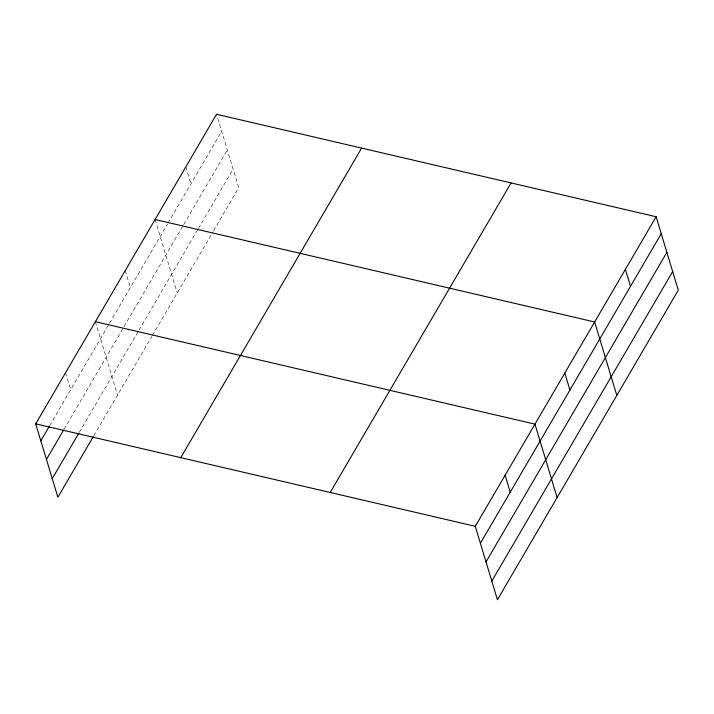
<?xml version="1.0" encoding="UTF-8"?>
<svg xmlns="http://www.w3.org/2000/svg" width="714" height="714" viewBox="0 0 714 714"><rect width="100%" height="100%" fill="white"/><g stroke="black" fill="none" stroke-linecap="round" stroke-linejoin="round"><path stroke-width="0.54" stroke-dasharray="3.57 2.68" d="M49.668 425.66L167.46 224.053M168.013 223.098L221.679 131.242M64.135 429.159L183.141 225.463M183.703 224.508L227.311 149.878M79.325 432.282L138.454 331.073M139.007 330.127L197.885 229.346M198.447 228.391L233.103 169.066M93.793 435.781L151.814 336.464M152.368 335.518L213.013 231.711M213.575 230.756L238.726 187.702L216.565 114.276M185.818 166.906L190.933 183.864M155.072 219.528L177.233 292.954M125.227 270.606L130.35 287.563M95.381 321.684L117.551 395.101M65.545 372.762L70.659 389.719"/><path stroke-width="1.07" d="M93.239 436.718L57.87 497.256L35.7 423.839L216.565 114.276L656.13 216.744L678.3 290.161L497.435 599.724L475.274 526.298L656.13 216.744M40.823 440.797L49.114 426.606M46.446 459.432L63.582 430.105M52.238 478.63L78.772 433.228M180.758 457.647L361.623 148.093M330.216 492.481L511.072 182.927M480.388 543.265L661.253 233.701M486.02 561.891L666.876 252.337M491.812 581.089L672.677 271.534M155.072 219.528L594.637 321.987L616.807 395.413M95.381 321.684L534.956 424.143L557.125 497.569M35.7 423.839L475.274 526.298M625.384 269.365L630.507 286.332M564.801 373.065L569.915 390.031M505.11 475.221L510.233 492.187"/></g></svg>
